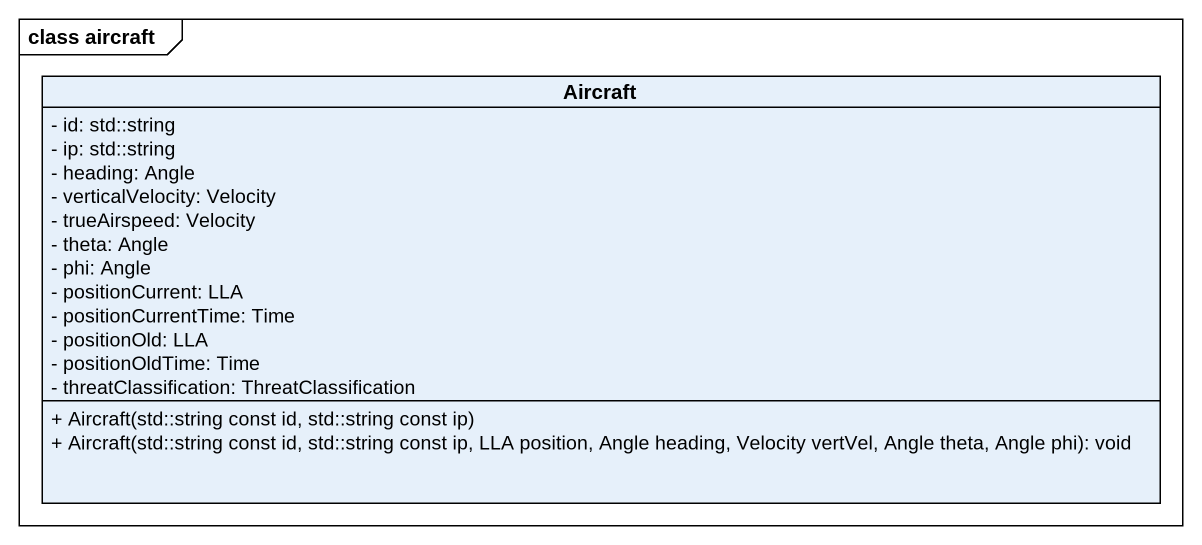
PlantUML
@startuml
mainframe class aircraft
hide circle
hide empty members
skinparam classAttributeIconSize 0
class Aircraft {
  - id: std::string
  - ip: std::string
  - heading: Angle
  - verticalVelocity: Velocity
  - trueAirspeed: Velocity
  - theta: Angle
  - phi: Angle
  - positionCurrent: LLA
  - positionCurrentTime: Time
  - positionOld: LLA
  - positionOldTime: Time
  - threatClassification: ThreatClassification
  + Aircraft(std::string const id, std::string const ip)
  + Aircraft(std::string const id, std::string const ip, LLA position, Angle heading, Velocity vertVel, Angle theta, Angle phi): void
}
@enduml
